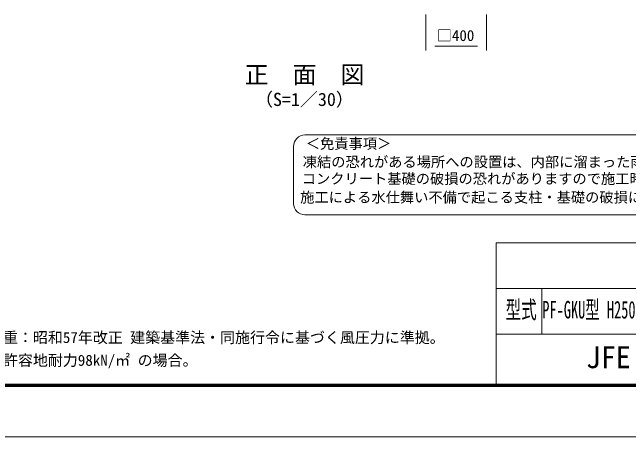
# Model space of a CAD drawing. Units: millimetres, scale not verified. Extents: x -6300 to 6300, y -4455 to 4455.
# Drawn here: x 0 to 4050, y -4455 to -1664 of the extents above; entities that cross this region are included whole.
import ezdxf
from ezdxf.enums import TextEntityAlignment as Align

# ---------------------------------------------------------------- set-up
doc = ezdxf.new("R2010")
doc.units = ezdxf.units.MM
doc.header["$LTSCALE"] = 30
for name, color, linetype, lineweight in [('0-6_D-STR-DIM', 7, 'Continuous', 9), ('0-9_D-TTL-TXT', 7, 'Continuous', 18), ('0-C_D-TTL', 7, 'Continuous', 9)]:
    doc.layers.add(name, color=color, linetype=linetype, lineweight=lineweight)
doc.styles.add('ＭＳ ゴシック', font='')
doc.styles.get('ＭＳ ゴシック').set_extended_font_data('MS Gothic')

msp = doc.modelspace()

# ---------------------------------------------------------------- linework, layer by layer
at = {"layer": '0-6_D-STR-DIM'}
for p, q in [((2716.06, -1679.05), (2716.06, -1915.98)), ((3116.06, -1679.05), (3116.06, -1915.98)), ((2776.06, -1885.98), (3056.06, -1885.98))]:
    msp.add_line(p, q, dxfattribs=at)
at = {"layer": '0-9_D-TTL-TXT', "color": 2}
for p, q in [((5591.04, -2470.87), (1922.71, -2470.87)), ((1847.71, -2545.87), (1847.71, -2920.87)), ((1922.71, -2995.87), (5591.04, -2995.87))]:
    msp.add_line(p, q, dxfattribs=at)
for centre, start, end in [((1922.71, -2545.87), 90, 180), ((1922.71, -2920.87), 180, 270)]:
    msp.add_arc(centre, 75, start, end, dxfattribs=at)
at = {"layer": '0-C_D-TTL'}
for p, q in [((3180, -3180), (3180, -4110)), ((3180, -3180), (5880, -3180)), ((3180, -3480), (5880, -3480)), ((3480, -3480), (3480, -3780)), ((3180, -3780), (5880, -3780))]:
    msp.add_line(p, q, dxfattribs=at)
at = {"layer": '0-C_D-TTL', "color": 2, "lineweight": 18}
msp.add_lwpolyline([(-6300, 4455), (6300, 4455), (6300, -4455), (-6300, -4455)], close=True, dxfattribs=at)
at = {"layer": '0-C_D-TTL'}
for points in [[(-5895, 4125), (5895, 4125), (5895, -4125), (-5895, -4125)], [(-5891.25, 4121.25), (5891.25, 4121.25), (5891.25, -4121.25), (-5891.25, -4121.25)], [(-5887.5, 4117.5), (5887.5, 4117.5), (5887.5, -4117.5), (-5887.5, -4117.5)], [(-5883.75, 4113.75), (5883.75, 4113.75), (5883.75, -4113.75), (-5883.75, -4113.75)], [(-5880, 4110), (5880, 4110), (5880, -4110), (-5880, -4110)]]:
    msp.add_lwpolyline(points, close=True, dxfattribs=at)

# ---------------------------------------------------------------- texts
at = {"layer": '0-6_D-STR-DIM', "style": 'ＭＳ ゴシック'}
msp.add_text('□400', height=72.14, dxfattribs=at).set_placement((2789.83, -1874.35), align=Align.BOTTOM_LEFT)
at = {"layer": '0-9_D-TTL-TXT', "style": 'ＭＳ ゴシック'}
for s, height, p in [('正\u3000面\u3000図', 115.5, (1526.21, -2166.43)), ('（S=1／30）', 86.66, (1594.43, -2306.22)), ('＜免責事項＞ \u3000\u3000', 68.62, (1928.27, -2582.13)), ('凍結の恐れがある場所への設置は、内部に溜まった雨水等の凍結融解により支柱の破損や', 68.62, (1907.98, -2702.88)), ('コンクリート基礎の破損の恐れがありますので施工時、水仕舞いを行ってください。', 68.62, (1901.82, -2813.01)), ('施工による水仕舞い不備で起こる支柱・基礎の破損について当社は責任を負いかねます。 ', 68.62, (1891.33, -2935.25)), ('（設計条件）風荷重：昭和57年改正 建築基準法・同施行令に基づく風圧力に準拠。', 72.14, (-848.67, -3860.4)), ('JFE 建材株式会社', 144.3, (3768.57, -4047.76)), ('（基礎条件）長期許容地耐力98kN/㎡ の場合。', 72.14, (-848.67, -4010.4))]:
    msp.add_text(s, height=height, dxfattribs=at).set_placement(p, align=Align.BOTTOM_LEFT)
for s, width, p in [('型式', 0.65, (3240.4, -3712.2)), ('PF-GKU型 H2500（H1800）', 0.6, (3481.71, -3712.2))]:
    msp.add_text(s, height=115.5, dxfattribs=dict(at, width=width)).set_placement(p, align=Align.BOTTOM_LEFT)

doc.saveas('drawing.dxf')
